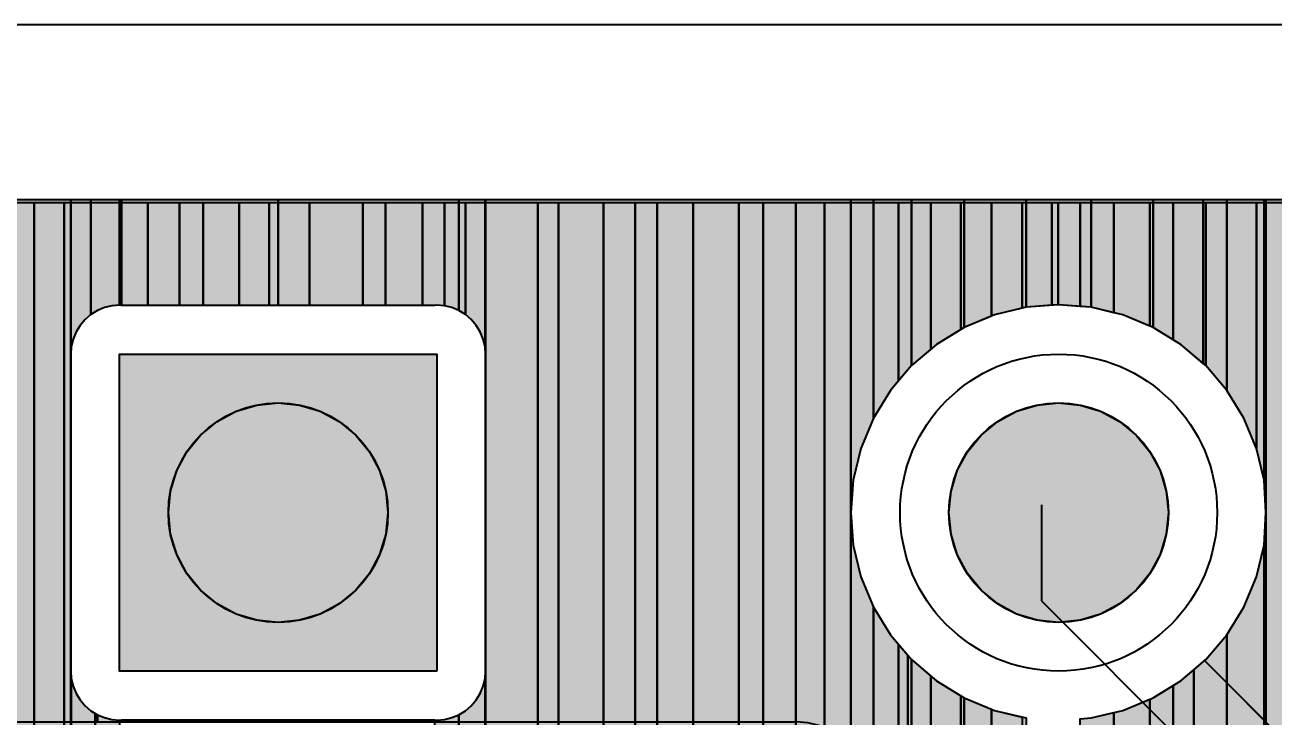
# Model space of a CAD drawing. Header units: millimetres. Extents: x 2 to 110, y 3 to 56.
# Drawn here: x 81.81 to 88.32, y 52.29 to 55.9 of the extents above; entities that cross this region are included whole.
import ezdxf

# ---------------------------------------------------------------- set-up
doc = ezdxf.new("R2010")
doc.units = ezdxf.units.MM
for name, color, linetype in [('bottom_copper', 7, 'Continuous'), ('bottom_silk', 7, 'Continuous'), ('drill_plated', 7, 'Continuous'), ('outline', 7, 'Continuous'), ('top_copper', 7, 'Continuous'), ('top_silk', 7, 'Continuous')]:
    doc.layers.add(name, color=color, linetype=linetype)

# ---------------------------------------------------------------- blocks, each defined once
blk = doc.blocks.new('Block16063')
at = {"layer": 'bottom_copper', "lineweight": 40}
for points in [[(0, 50.894), (-0.1127, 50.9028), (-0.1144, 50.9027), (-0.1144, 51.435), (0, 51.435), (0, 50.894)], [(0.1743, 50.8612), (0.0567, 50.8895), (0, 50.894), (0, 51.435), (0.1743, 51.435), (0.1743, 50.8612)], [(0.3618, 50.7919), (0.2219, 50.8498), (0.1743, 50.8612), (0.1743, 51.435), (0.3618, 51.435), (0.3618, 50.7919)], [(0.4834, 50.7208), (0.3789, 50.7848), (0.3618, 50.7919), (0.3618, 51.435), (0.4834, 51.435), (0.4834, 50.7208)], [(0.653, 50.5857), (0.5238, 50.696), (0.4834, 50.7208), (0.4834, 51.435), (0.653, 51.435), (0.653, 50.5857)], [(0.9171, 50.1546), (0.8521, 50.3116), (0.7633, 50.4565), (0.653, 50.5857), (0.653, 51.435), (0.9171, 51.435), (0.9171, 50.1546)], [(0.9668, 49.82), (0.9568, 49.9894), (0.9171, 50.1546), (0.9171, 51.435), (0.9668, 51.435), (0.9668, 49.82)], [(1.3445, 0), (0.9668, 0), (0.9668, 51.435), (1.3445, 51.435), (1.3445, 0)], [(0.9668, 1.56), (0.9568, 1.7294), (0.9568, 49.6506), (0.9668, 49.82), (0.9668, 1.56)], [(0.9568, 1.7294), (0.9171, 1.8946), (0.8521, 2.0516), (0.7633, 2.1965), (0.7633, 49.1835), (0.8521, 49.3284), (0.9171, 49.4854), (0.9568, 49.6506), (0.9568, 1.7294)], [(0.7633, 2.1965), (0.653, 2.3257), (0.5913, 2.3784), (0.5913, 49.0016), (0.653, 49.0543), (0.7633, 49.1835), (0.7633, 2.1965)], [(0.5913, 29.882), (0.5819, 30.0414), (0.5446, 30.1969), (0.4834, 30.3447), (0.4834, 48.9192), (0.5238, 48.944), (0.5913, 49.0016), (0.5913, 29.882)], [(0.4834, 30.3447), (0.3998, 30.481), (0.3618, 30.5255), (0.3618, 48.8481), (0.3789, 48.8552), (0.4834, 48.9192), (0.4834, 30.3447)], [(0.3618, 30.5255), (0.2959, 30.6026), (0.1743, 30.7065), (0.1743, 48.7788), (0.2219, 48.7902), (0.3618, 48.8481), (0.3618, 30.5255)], [(0.1743, 30.7065), (0.038, 30.7901), (0, 30.8058), (0, 48.746), (0.0567, 48.7505), (0.1743, 48.7788), (0.1743, 30.7065)]]:
    blk.add_hatch(color=7, dxfattribs=at).paths.add_polyline_path(points, flags=0)
at = {"layer": 'bottom_copper', "color": 7, "lineweight": 40}
for points in [[(0, 50.894), (-0.1127, 50.9028), (-0.1144, 50.9027), (-0.1144, 51.435), (0, 51.435), (0, 50.894)], [(0.1743, 50.8612), (0.0567, 50.8895), (0, 50.894), (0, 51.435), (0.1743, 51.435), (0.1743, 50.8612)], [(0.3618, 50.7919), (0.2219, 50.8498), (0.1743, 50.8612), (0.1743, 51.435), (0.3618, 51.435), (0.3618, 50.7919)], [(0.4834, 50.7208), (0.3789, 50.7848), (0.3618, 50.7919), (0.3618, 51.435), (0.4834, 51.435), (0.4834, 50.7208)], [(0.653, 50.5857), (0.5238, 50.696), (0.4834, 50.7208), (0.4834, 51.435), (0.653, 51.435), (0.653, 50.5857)], [(0.9171, 50.1546), (0.8521, 50.3116), (0.7633, 50.4565), (0.653, 50.5857), (0.653, 51.435), (0.9171, 51.435), (0.9171, 50.1546)], [(0.9668, 49.82), (0.9568, 49.9894), (0.9171, 50.1546), (0.9171, 51.435), (0.9668, 51.435), (0.9668, 49.82)], [(1.3445, 0), (0.9668, 0), (0.9668, 51.435), (1.3445, 51.435), (1.3445, 0)], [(0.9668, 1.56), (0.9568, 1.7294), (0.9568, 49.6506), (0.9668, 49.82), (0.9668, 1.56)], [(0.9568, 1.7294), (0.9171, 1.8946), (0.8521, 2.0516), (0.7633, 2.1965), (0.7633, 49.1835), (0.8521, 49.3284), (0.9171, 49.4854), (0.9568, 49.6506), (0.9568, 1.7294)], [(0.7633, 2.1965), (0.653, 2.3257), (0.5913, 2.3784), (0.5913, 49.0016), (0.653, 49.0543), (0.7633, 49.1835), (0.7633, 2.1965)], [(0.5913, 29.882), (0.5819, 30.0414), (0.5446, 30.1969), (0.4834, 30.3447), (0.4834, 48.9192), (0.5238, 48.944), (0.5913, 49.0016), (0.5913, 29.882)], [(0.4834, 30.3447), (0.3998, 30.481), (0.3618, 30.5255), (0.3618, 48.8481), (0.3789, 48.8552), (0.4834, 48.9192), (0.4834, 30.3447)], [(0.3618, 30.5255), (0.2959, 30.6026), (0.1743, 30.7065), (0.1743, 48.7788), (0.2219, 48.7902), (0.3618, 48.8481), (0.3618, 30.5255)], [(0.1743, 30.7065), (0.038, 30.7901), (0, 30.8058), (0, 48.746), (0.0567, 48.7505), (0.1743, 48.7788), (0.1743, 30.7065)]]:
    blk.add_lwpolyline(points, close=True, dxfattribs=at)
blk = doc.blocks.new('Block17499')
at = {"layer": 'bottom_copper', "lineweight": 40}
for points in [[(0, 45.664), (-0.1865, 45.664), (-0.1865, 51.435), (0, 51.435), (0, 45.664)], [(0.2384, 45.664), (0, 45.664), (0, 51.435), (0.2384, 51.435), (0.2384, 45.664)], [(0.3641, 45.637), (0.3272, 45.6523), (0.2883, 45.6616), (0.2484, 45.6648), (0.2385, 45.664), (0.2384, 51.435), (0.3641, 51.435), (0.3641, 45.637)], [(0.5344, 45.4833), (0.4351, 45.5826), (0.4286, 45.5902), (0.3982, 45.6161), (0.3641, 45.637), (0.3641, 51.435), (0.5344, 51.435), (0.5344, 45.4833)], [(0.6834, 45.3343), (0.5344, 45.4833), (0.5344, 51.435), (0.6834, 51.435), (0.6834, 45.3343)], [(0.8207, 45.197), (0.6834, 45.3343), (0.6834, 51.435), (0.8207, 51.435), (0.8207, 45.197)], [(0.9387, 50.3116), (0.8737, 50.1546), (0.834, 49.9894), (0.8207, 49.82), (0.8207, 51.435), (0.9387, 51.435), (0.9387, 50.3116)], [(1.0696, 50.5058), (1.0275, 50.4565), (0.9387, 50.3116), (0.9387, 51.435), (1.0696, 51.435), (1.0696, 50.5058)], [(1.2386, 50.6718), (1.1378, 50.5857), (1.0696, 50.5058), (1.0696, 51.435), (1.2386, 51.435), (1.2386, 50.6718)], [(1.3941, 50.7739), (1.267, 50.696), (1.2386, 50.6718), (1.2386, 51.435), (1.3941, 51.435), (1.3941, 50.7739)], [(1.5535, 50.8434), (1.4119, 50.7848), (1.3941, 50.7739), (1.3941, 51.435), (1.5535, 51.435), (1.5535, 50.8434)], [(1.7129, 50.8844), (1.5689, 50.8498), (1.5535, 50.8434), (1.5535, 51.435), (1.7129, 51.435), (1.7129, 50.8844)], [(1.8684, 50.9001), (1.7341, 50.8895), (1.7129, 50.8844), (1.7129, 51.435), (1.8684, 51.435), (1.8684, 50.9001)], [(1.9018, 50.9027), (1.8684, 50.9001), (1.8684, 51.435), (1.9018, 51.435), (1.9018, 50.9027)], [(0.9387, 45.079), (0.8207, 45.197), (0.8207, 49.82), (0.834, 49.6506), (0.8737, 49.4854), (0.9387, 49.3284), (0.9387, 45.079)], [(1.0696, 44.9447), (1.0437, 44.9751), (1.0361, 44.9816), (0.9387, 45.079), (0.9387, 49.3284), (1.0275, 49.1835), (1.0696, 49.1342), (1.0696, 44.9447)], [(1.1183, 44.7949), (1.1152, 44.8347), (1.1058, 44.8737), (1.0905, 44.9106), (1.0696, 44.9447), (1.0696, 49.1342), (1.1183, 49.0771), (1.1183, 44.7949)], [(1.2386, 30.8356), (1.1288, 30.7901), (1.1183, 30.7837), (1.1183, 49.0771), (1.1378, 49.0543), (1.2386, 48.9682), (1.2386, 30.8356)], [(1.3941, 30.8795), (1.2766, 30.8513), (1.2386, 30.8356), (1.2386, 48.9682), (1.267, 48.944), (1.3941, 48.8661), (1.3941, 30.8795)], [(1.5535, 30.8981), (1.4321, 30.8886), (1.3941, 30.8795), (1.3941, 48.8661), (1.4119, 48.8552), (1.5535, 48.7966), (1.5535, 30.8981)], [(1.7129, 30.8916), (1.5915, 30.9011), (1.5535, 30.8981), (1.5535, 48.7966), (1.5689, 48.7902), (1.7129, 48.7556), (1.7129, 30.8916)]]:
    blk.add_hatch(color=7, dxfattribs=at).paths.add_polyline_path(points, flags=0)
at = {"layer": 'bottom_copper', "color": 7, "lineweight": 40}
for points in [[(0, 45.664), (-0.1865, 45.664), (-0.1865, 51.435), (0, 51.435), (0, 45.664)], [(0.2384, 45.664), (0, 45.664), (0, 51.435), (0.2384, 51.435), (0.2384, 45.664)], [(0.3641, 45.637), (0.3272, 45.6523), (0.2883, 45.6616), (0.2484, 45.6648), (0.2385, 45.664), (0.2384, 51.435), (0.3641, 51.435), (0.3641, 45.637)], [(0.5344, 45.4833), (0.4351, 45.5826), (0.4286, 45.5902), (0.3982, 45.6161), (0.3641, 45.637), (0.3641, 51.435), (0.5344, 51.435), (0.5344, 45.4833)], [(0.6834, 45.3343), (0.5344, 45.4833), (0.5344, 51.435), (0.6834, 51.435), (0.6834, 45.3343)], [(0.8207, 45.197), (0.6834, 45.3343), (0.6834, 51.435), (0.8207, 51.435), (0.8207, 45.197)], [(0.9387, 50.3116), (0.8737, 50.1546), (0.834, 49.9894), (0.8207, 49.82), (0.8207, 51.435), (0.9387, 51.435), (0.9387, 50.3116)], [(1.0696, 50.5058), (1.0275, 50.4565), (0.9387, 50.3116), (0.9387, 51.435), (1.0696, 51.435), (1.0696, 50.5058)], [(1.2386, 50.6718), (1.1378, 50.5857), (1.0696, 50.5058), (1.0696, 51.435), (1.2386, 51.435), (1.2386, 50.6718)], [(1.3941, 50.7739), (1.267, 50.696), (1.2386, 50.6718), (1.2386, 51.435), (1.3941, 51.435), (1.3941, 50.7739)], [(1.5535, 50.8434), (1.4119, 50.7848), (1.3941, 50.7739), (1.3941, 51.435), (1.5535, 51.435), (1.5535, 50.8434)], [(1.7129, 50.8844), (1.5689, 50.8498), (1.5535, 50.8434), (1.5535, 51.435), (1.7129, 51.435), (1.7129, 50.8844)], [(1.8684, 50.9001), (1.7341, 50.8895), (1.7129, 50.8844), (1.7129, 51.435), (1.8684, 51.435), (1.8684, 50.9001)], [(1.9018, 50.9027), (1.8684, 50.9001), (1.8684, 51.435), (1.9018, 51.435), (1.9018, 50.9027)], [(0.9387, 45.079), (0.8207, 45.197), (0.8207, 49.82), (0.834, 49.6506), (0.8737, 49.4854), (0.9387, 49.3284), (0.9387, 45.079)], [(1.0696, 44.9447), (1.0437, 44.9751), (1.0361, 44.9816), (0.9387, 45.079), (0.9387, 49.3284), (1.0275, 49.1835), (1.0696, 49.1342), (1.0696, 44.9447)], [(1.1183, 44.7949), (1.1152, 44.8347), (1.1058, 44.8737), (1.0905, 44.9106), (1.0696, 44.9447), (1.0696, 49.1342), (1.1183, 49.0771), (1.1183, 44.7949)], [(1.2386, 30.8356), (1.1288, 30.7901), (1.1183, 30.7837), (1.1183, 49.0771), (1.1378, 49.0543), (1.2386, 48.9682), (1.2386, 30.8356)], [(1.3941, 30.8795), (1.2766, 30.8513), (1.2386, 30.8356), (1.2386, 48.9682), (1.267, 48.944), (1.3941, 48.8661), (1.3941, 30.8795)], [(1.5535, 30.8981), (1.4321, 30.8886), (1.3941, 30.8795), (1.3941, 48.8661), (1.4119, 48.8552), (1.5535, 48.7966), (1.5535, 30.8981)], [(1.7129, 30.8916), (1.5915, 30.9011), (1.5535, 30.8981), (1.5535, 48.7966), (1.5689, 48.7902), (1.7129, 48.7556), (1.7129, 30.8916)]]:
    blk.add_lwpolyline(points, close=True, dxfattribs=at)
blk = doc.blocks.new('Block18443')
at = {"layer": 'bottom_copper', "lineweight": 40}
for points in [[(0.1001, 50.8995), (-0.0635, 50.8995), (-0.0635, 51.435), (0.1001, 51.435), (0.1001, 50.8995)], [(0.3777, 50.8995), (0.1001, 50.8995), (0.1001, 51.435), (0.3777, 51.435), (0.3777, 50.8995)], [(0.4957, 50.8995), (0.3777, 50.8995), (0.3777, 51.435), (0.4957, 51.435), (0.4957, 50.8995)], [(0.6879, 50.8995), (0.4957, 50.8995), (0.4957, 51.435), (0.6879, 51.435), (0.6879, 50.8995)], [(0.8018, 50.8971), (0.762, 50.9003), (0.752, 50.8995), (0.6879, 50.8995), (0.6879, 51.435), (0.8018, 51.435), (0.8018, 50.8971)], [(0.9118, 50.8516), (0.8777, 50.8725), (0.8407, 50.8878), (0.8019, 50.8971), (0.8018, 51.435), (0.9118, 51.435), (0.9118, 50.8516)], [(1.0136, 50.6854), (1.0043, 50.7242), (0.989, 50.7612), (0.9681, 50.7953), (0.9422, 50.8257), (0.9118, 50.8516), (0.9118, 51.435), (1.0136, 51.435), (1.0136, 50.6854)], [(1.0168, 50.6455), (1.0136, 50.6853), (1.0136, 51.435), (1.0168, 51.435), (1.0168, 50.6455)], [(1.2889, 45.5826), (1.0168, 45.3105), (1.0168, 51.435), (1.2889, 51.435), (1.2889, 45.5826)], [(1.3968, 45.6523), (1.3599, 45.637), (1.3258, 45.6161), (1.2954, 45.5902), (1.2889, 45.5826), (1.2889, 51.435), (1.3968, 51.435), (1.3968, 45.6523)], [(1.6299, 45.664), (1.4856, 45.664), (1.4756, 45.6648), (1.4358, 45.6617), (1.3968, 45.6523), (1.3968, 51.435), (1.6299, 51.435), (1.6299, 45.664)], [(1.7951, 45.664), (1.6299, 45.664), (1.6299, 51.435), (1.7951, 51.435), (1.7951, 45.664)], [(1.9105, 45.664), (1.7951, 45.664), (1.7951, 51.435), (1.9105, 51.435), (1.9105, 45.664)], [(1.0168, 48.9945), (1.016, 49.0045), (1.016, 50.6355), (1.0168, 50.6455), (1.0168, 48.9945)], [(1.0136, 45.3073), (0.8777, 45.1714), (0.8777, 48.7675), (0.9118, 48.7884), (0.9422, 48.8143), (0.9681, 48.8447), (0.989, 48.8788), (1.0043, 48.9158), (1.0136, 48.9546), (1.0136, 45.3073)], [(1.0168, 45.3105), (1.0136, 45.3073), (1.0136, 48.9546), (1.0168, 48.9945), (1.0168, 45.3105)], [(0.8777, 45.1714), (0.752, 45.0457), (0.752, 48.7405), (0.762, 48.7397), (0.8018, 48.7429), (0.8407, 48.7522), (0.8777, 48.7675), (0.8777, 45.1714)]]:
    blk.add_hatch(color=7, dxfattribs=at).paths.add_polyline_path(points, flags=0)
at = {"layer": 'bottom_copper', "color": 7, "lineweight": 40}
for points in [[(0.1001, 50.8995), (-0.0635, 50.8995), (-0.0635, 51.435), (0.1001, 51.435), (0.1001, 50.8995)], [(0.3777, 50.8995), (0.1001, 50.8995), (0.1001, 51.435), (0.3777, 51.435), (0.3777, 50.8995)], [(0.4957, 50.8995), (0.3777, 50.8995), (0.3777, 51.435), (0.4957, 51.435), (0.4957, 50.8995)], [(0.6879, 50.8995), (0.4957, 50.8995), (0.4957, 51.435), (0.6879, 51.435), (0.6879, 50.8995)], [(0.8018, 50.8971), (0.762, 50.9003), (0.752, 50.8995), (0.6879, 50.8995), (0.6879, 51.435), (0.8018, 51.435), (0.8018, 50.8971)], [(0.9118, 50.8516), (0.8777, 50.8725), (0.8407, 50.8878), (0.8019, 50.8971), (0.8018, 51.435), (0.9118, 51.435), (0.9118, 50.8516)], [(1.0136, 50.6854), (1.0043, 50.7242), (0.989, 50.7612), (0.9681, 50.7953), (0.9422, 50.8257), (0.9118, 50.8516), (0.9118, 51.435), (1.0136, 51.435), (1.0136, 50.6854)], [(1.0168, 50.6455), (1.0136, 50.6853), (1.0136, 51.435), (1.0168, 51.435), (1.0168, 50.6455)], [(1.2889, 45.5826), (1.0168, 45.3105), (1.0168, 51.435), (1.2889, 51.435), (1.2889, 45.5826)], [(1.3968, 45.6523), (1.3599, 45.637), (1.3258, 45.6161), (1.2954, 45.5902), (1.2889, 45.5826), (1.2889, 51.435), (1.3968, 51.435), (1.3968, 45.6523)], [(1.6299, 45.664), (1.4856, 45.664), (1.4756, 45.6648), (1.4358, 45.6617), (1.3968, 45.6523), (1.3968, 51.435), (1.6299, 51.435), (1.6299, 45.664)], [(1.7951, 45.664), (1.6299, 45.664), (1.6299, 51.435), (1.7951, 51.435), (1.7951, 45.664)], [(1.9105, 45.664), (1.7951, 45.664), (1.7951, 51.435), (1.9105, 51.435), (1.9105, 45.664)], [(1.0168, 48.9945), (1.016, 49.0045), (1.016, 50.6355), (1.0168, 50.6455), (1.0168, 48.9945)], [(1.0136, 45.3073), (0.8777, 45.1714), (0.8777, 48.7675), (0.9118, 48.7884), (0.9422, 48.8143), (0.9681, 48.8447), (0.989, 48.8788), (1.0043, 48.9158), (1.0136, 48.9546), (1.0136, 45.3073)], [(1.0168, 45.3105), (1.0136, 45.3073), (1.0136, 48.9546), (1.0168, 48.9945), (1.0168, 45.3105)], [(0.8777, 45.1714), (0.752, 45.0457), (0.752, 48.7405), (0.762, 48.7397), (0.8018, 48.7429), (0.8407, 48.7522), (0.8777, 48.7675), (0.8777, 45.1714)]]:
    blk.add_lwpolyline(points, close=True, dxfattribs=at)
blk = doc.blocks.new('Block19078')
at = {"layer": 'bottom_copper', "lineweight": 40}
for points in [[(-0.0746, 17.1537), (-0.1063, 17.1562), (-0.1079, 17.1561), (-0.1079, 44.6241), (-0.0746, 44.6241), (-0.0746, 17.1537)], [(0.0304, 44.0407), (0, 44.0148), (-0.0259, 43.9844), (-0.0468, 43.9503), (-0.0621, 43.9133), (-0.0714, 43.8745), (-0.0746, 43.8346), (-0.0746, 44.6241), (0.0304, 44.6241), (0.0304, 44.0407)], [(0.1802, 44.0894), (0.1404, 44.0863), (0.1015, 44.0769), (0.0645, 44.0616), (0.0304, 44.0407), (0.0304, 44.6241), (0.1802, 44.6241), (0.1802, 44.0894)], [(0.3271, 44.0886), (0.1902, 44.0886), (0.1802, 44.0894), (0.1802, 44.6241), (0.3271, 44.6241), (0.3271, 44.0886)], [(0.4927, 44.0886), (0.3271, 44.0886), (0.3271, 44.6241), (0.4927, 44.6241), (0.4927, 44.0886)], [(0.6143, 44.0886), (0.4927, 44.0886), (0.4927, 44.6241), (0.6143, 44.6241), (0.6143, 44.0886)], [(0.8018, 44.0886), (0.6143, 44.0886), (0.6143, 44.6241), (0.8018, 44.6241), (0.8018, 44.0886)], [(0.9584, 44.0886), (0.8018, 44.0886), (0.8018, 44.6241), (0.9584, 44.6241), (0.9584, 44.0886)], [(1.0057, 44.0886), (0.9584, 44.0886), (0.9584, 44.6241), (1.0057, 44.6241), (1.0057, 44.0886)], [(-0.0738, 42.1936), (-0.0746, 42.1836), (-0.0746, 43.8346), (-0.0738, 43.8246), (-0.0738, 42.1936)], [(-0.0714, 17.1535), (-0.0746, 17.1537), (-0.0746, 42.1836), (-0.0714, 42.1438), (-0.0714, 17.1535)], [(0.0531, 17.1437), (-0.0714, 17.1535), (-0.0714, 42.1437), (-0.0621, 42.1049), (-0.0468, 42.0679), (-0.0259, 42.0338), (0, 42.0034), (0.0304, 41.9775), (0.0531, 41.9636), (0.0531, 17.1437)], [(0.1802, 17.1132), (0.0531, 17.1437), (0.0531, 41.9636), (0.0645, 41.9566), (0.1015, 41.9413), (0.1403, 41.932), (0.1802, 41.9288), (0.1802, 17.1132)]]:
    blk.add_hatch(color=7, dxfattribs=at).paths.add_polyline_path(points, flags=0)
at = {"layer": 'bottom_copper', "color": 7, "lineweight": 40}
for points in [[(-0.0746, 17.1537), (-0.1063, 17.1562), (-0.1079, 17.1561), (-0.1079, 44.6241), (-0.0746, 44.6241), (-0.0746, 17.1537)], [(0.0304, 44.0407), (0, 44.0148), (-0.0259, 43.9844), (-0.0468, 43.9503), (-0.0621, 43.9133), (-0.0714, 43.8745), (-0.0746, 43.8346), (-0.0746, 44.6241), (0.0304, 44.6241), (0.0304, 44.0407)], [(0.1802, 44.0894), (0.1404, 44.0863), (0.1015, 44.0769), (0.0645, 44.0616), (0.0304, 44.0407), (0.0304, 44.6241), (0.1802, 44.6241), (0.1802, 44.0894)], [(0.3271, 44.0886), (0.1902, 44.0886), (0.1802, 44.0894), (0.1802, 44.6241), (0.3271, 44.6241), (0.3271, 44.0886)], [(0.4927, 44.0886), (0.3271, 44.0886), (0.3271, 44.6241), (0.4927, 44.6241), (0.4927, 44.0886)], [(0.6143, 44.0886), (0.4927, 44.0886), (0.4927, 44.6241), (0.6143, 44.6241), (0.6143, 44.0886)], [(0.8018, 44.0886), (0.6143, 44.0886), (0.6143, 44.6241), (0.8018, 44.6241), (0.8018, 44.0886)], [(0.9584, 44.0886), (0.8018, 44.0886), (0.8018, 44.6241), (0.9584, 44.6241), (0.9584, 44.0886)], [(1.0057, 44.0886), (0.9584, 44.0886), (0.9584, 44.6241), (1.0057, 44.6241), (1.0057, 44.0886)], [(-0.0738, 42.1936), (-0.0746, 42.1836), (-0.0746, 43.8346), (-0.0738, 43.8246), (-0.0738, 42.1936)], [(-0.0714, 17.1535), (-0.0746, 17.1537), (-0.0746, 42.1836), (-0.0714, 42.1438), (-0.0714, 17.1535)], [(0.0531, 17.1437), (-0.0714, 17.1535), (-0.0714, 42.1437), (-0.0621, 42.1049), (-0.0468, 42.0679), (-0.0259, 42.0338), (0, 42.0034), (0.0304, 41.9775), (0.0531, 41.9636), (0.0531, 17.1437)], [(0.1802, 17.1132), (0.0531, 17.1437), (0.0531, 41.9636), (0.0645, 41.9566), (0.1015, 41.9413), (0.1403, 41.932), (0.1802, 41.9288), (0.1802, 17.1132)]]:
    blk.add_lwpolyline(points, close=True, dxfattribs=at)
blk = doc.blocks.new('Block21495')
at = {"layer": 'bottom_copper', "lineweight": 40}
for points in [[(2.1152, 23.9546), (1.9597, 23.9173), (1.9261, 23.9034), (1.9261, 51.435), (2.1152, 51.435), (2.1152, 23.9546)], [(2.273, 23.967), (2.1152, 23.9546), (2.1152, 51.435), (2.273, 51.435), (2.273, 23.967)]]:
    blk.add_hatch(color=7, dxfattribs=at).paths.add_polyline_path(points, flags=0)
at = {"layer": 'bottom_copper', "color": 7, "lineweight": 40}
for points in [[(2.1152, 23.9546), (1.9597, 23.9173), (1.9261, 23.9034), (1.9261, 51.435), (2.1152, 51.435), (2.1152, 23.9546)], [(2.273, 23.967), (2.1152, 23.9546), (2.1152, 51.435), (2.273, 51.435), (2.273, 23.967)]]:
    blk.add_lwpolyline(points, close=True, dxfattribs=at)
blk = doc.blocks.new('Block85530')
at = {"layer": 'top_copper', "lineweight": 40}
for points in [[(0, 2.1435), (-0.037, 2.1588), (-0.0758, 2.1681), (-0.1157, 2.1713), (-0.1257, 2.1705), (-0.9412, 2.1705), (-0.9412, 2.722), (0, 2.722), (0, 2.1435)], [(0.1359, 1.9564), (0.1266, 1.9952), (0.1113, 2.0322), (0.0904, 2.0663), (0.0645, 2.0967), (0.0341, 2.1226), (0, 2.1435), (0, 2.722), (0.1359, 2.722), (0.1359, 1.9564)], [(0.1391, 1.9165), (0.1359, 1.9563), (0.1359, 2.722), (0.1391, 2.722), (0.1391, 1.9165)], [(2.04, -0.1254), (2.0368, -0.1222), (2.027, -0.1108), (1.9814, -0.0718), (1.9303, -0.0405), (1.8749, -0.0175), (1.8166, -0.0035), (1.7568, 0.0012), (1.7419, 0), (0.1391, 0), (0.1391, 2.722), (2.04, 2.722), (2.04, -0.1254)], [(2.158, 1.5826), (2.093, 1.4256), (2.0533, 1.2604), (2.04, 1.091), (2.04, 2.722), (2.158, 2.722), (2.158, 1.5826)], [(2.3571, 1.8567), (2.2468, 1.7275), (2.158, 1.5826), (2.158, 2.722), (2.3571, 2.722), (2.3571, 1.8567)], [(2.6312, 2.0558), (2.4863, 1.967), (2.3571, 1.8567), (2.3571, 2.722), (2.6312, 2.722), (2.6312, 2.0558)], [(2.9534, 2.1605), (2.7882, 2.1208), (2.6312, 2.0558), (2.6312, 2.722), (2.9534, 2.722), (2.9534, 2.1605)], [(3.2922, 2.1605), (3.1228, 2.1738), (2.9534, 2.1605), (2.9534, 2.722), (3.2922, 2.722), (3.2922, 2.1605)], [(3.6144, 2.0558), (3.4574, 2.1208), (3.2922, 2.1605), (3.2922, 2.722), (3.6144, 2.722), (3.6144, 2.0558)], [(3.8753, 1.868), (3.7593, 1.967), (3.6144, 2.0558), (3.6144, 2.722), (3.8753, 2.722), (3.8753, 1.868)], [(3.9988, 1.7275), (3.8885, 1.8567), (3.8753, 1.868), (3.8753, 2.722), (3.9988, 2.722), (3.9988, 1.7275)], [(4.1923, 1.2604), (4.1526, 1.4256), (4.0876, 1.5826), (3.9988, 1.7275), (3.9988, 2.722), (4.1923, 2.722), (4.1923, 1.2604)], [(4.2023, 1.091), (4.1923, 1.2604), (4.1923, 2.722), (4.2023, 2.722), (4.2023, 1.091)], [(4.3593, -0.1567), (4.2023, 0.0003), (4.2023, 2.722), (4.3593, 2.722), (4.3593, -0.1567)], [(0.1391, 0.2655), (0.1383, 0.2755), (0.1383, 1.9065), (0.1391, 1.9165), (0.1391, 0.2655)], [(2.158, -0.2434), (2.04, -0.1254), (2.04, 1.091), (2.0533, 0.9216), (2.093, 0.7564), (2.158, 0.5994), (2.158, -0.2434)], [(4.2023, 0.0003), (4.1923, 0.0103), (4.1923, 0.9216), (4.2023, 1.091), (4.2023, 0.0003)], [(4.1923, 0.0103), (3.9988, 0.2038), (3.9988, 0.4545), (4.0876, 0.5994), (4.1526, 0.7564), (4.1923, 0.9216), (4.1923, 0.0103)], [(2.3571, -0.4425), (2.158, -0.2434), (2.158, 0.5994), (2.2468, 0.4545), (2.3571, 0.3253), (2.3571, -0.4425)], [(3.9988, 0.2038), (3.8824, 0.3202), (3.8885, 0.3253), (3.9988, 0.4545), (3.9988, 0.2038)], [(0.1391, 0), (0.1359, 0), (0.1359, 0.2256), (0.1391, 0.2655), (0.1391, 0)], [(2.6312, -0.7166), (2.3571, -0.4425), (2.3571, 0.3253), (2.4863, 0.215), (2.6312, 0.1262), (2.6312, -0.7166)], [(0.1359, 0), (0, 0), (0, 0.0385), (0.0341, 0.0594), (0.0645, 0.0853), (0.0904, 0.1157), (0.1113, 0.1498), (0.1266, 0.1868), (0.1359, 0.2256), (0.1359, 0)], [(2.9534, -1.0388), (2.6312, -0.7166), (2.6312, 0.1262), (2.7882, 0.0612), (2.9534, 0.0215), (2.9534, -1.0388)], [(0, 0), (-0.9412, 0), (-0.9412, 0.0115), (-0.1257, 0.0115), (-0.1157, 0.0107), (-0.0759, 0.0139), (-0.037, 0.0232), (0, 0.0385), (0, 0)]]:
    blk.add_hatch(color=7, dxfattribs=at).paths.add_polyline_path(points, flags=0)
at = {"layer": 'top_copper', "color": 7, "lineweight": 40}
for points in [[(0, 2.1435), (-0.037, 2.1588), (-0.0758, 2.1681), (-0.1157, 2.1713), (-0.1257, 2.1705), (-0.9412, 2.1705), (-0.9412, 2.722), (0, 2.722), (0, 2.1435)], [(0.1359, 1.9564), (0.1266, 1.9952), (0.1113, 2.0322), (0.0904, 2.0663), (0.0645, 2.0967), (0.0341, 2.1226), (0, 2.1435), (0, 2.722), (0.1359, 2.722), (0.1359, 1.9564)], [(0.1391, 1.9165), (0.1359, 1.9563), (0.1359, 2.722), (0.1391, 2.722), (0.1391, 1.9165)], [(2.04, -0.1254), (2.0368, -0.1222), (2.027, -0.1108), (1.9814, -0.0718), (1.9303, -0.0405), (1.8749, -0.0175), (1.8166, -0.0035), (1.7568, 0.0012), (1.7419, 0), (0.1391, 0), (0.1391, 2.722), (2.04, 2.722), (2.04, -0.1254)], [(2.158, 1.5826), (2.093, 1.4256), (2.0533, 1.2604), (2.04, 1.091), (2.04, 2.722), (2.158, 2.722), (2.158, 1.5826)], [(2.3571, 1.8567), (2.2468, 1.7275), (2.158, 1.5826), (2.158, 2.722), (2.3571, 2.722), (2.3571, 1.8567)], [(2.6312, 2.0558), (2.4863, 1.967), (2.3571, 1.8567), (2.3571, 2.722), (2.6312, 2.722), (2.6312, 2.0558)], [(2.9534, 2.1605), (2.7882, 2.1208), (2.6312, 2.0558), (2.6312, 2.722), (2.9534, 2.722), (2.9534, 2.1605)], [(3.2922, 2.1605), (3.1228, 2.1738), (2.9534, 2.1605), (2.9534, 2.722), (3.2922, 2.722), (3.2922, 2.1605)], [(3.6144, 2.0558), (3.4574, 2.1208), (3.2922, 2.1605), (3.2922, 2.722), (3.6144, 2.722), (3.6144, 2.0558)], [(3.8753, 1.868), (3.7593, 1.967), (3.6144, 2.0558), (3.6144, 2.722), (3.8753, 2.722), (3.8753, 1.868)], [(3.9988, 1.7275), (3.8885, 1.8567), (3.8753, 1.868), (3.8753, 2.722), (3.9988, 2.722), (3.9988, 1.7275)], [(4.1923, 1.2604), (4.1526, 1.4256), (4.0876, 1.5826), (3.9988, 1.7275), (3.9988, 2.722), (4.1923, 2.722), (4.1923, 1.2604)], [(4.2023, 1.091), (4.1923, 1.2604), (4.1923, 2.722), (4.2023, 2.722), (4.2023, 1.091)], [(4.3593, -0.1567), (4.2023, 0.0003), (4.2023, 2.722), (4.3593, 2.722), (4.3593, -0.1567)], [(0.1391, 0.2655), (0.1383, 0.2755), (0.1383, 1.9065), (0.1391, 1.9165), (0.1391, 0.2655)], [(2.158, -0.2434), (2.04, -0.1254), (2.04, 1.091), (2.0533, 0.9216), (2.093, 0.7564), (2.158, 0.5994), (2.158, -0.2434)], [(4.2023, 0.0003), (4.1923, 0.0103), (4.1923, 0.9216), (4.2023, 1.091), (4.2023, 0.0003)], [(4.1923, 0.0103), (3.9988, 0.2038), (3.9988, 0.4545), (4.0876, 0.5994), (4.1526, 0.7564), (4.1923, 0.9216), (4.1923, 0.0103)], [(2.3571, -0.4425), (2.158, -0.2434), (2.158, 0.5994), (2.2468, 0.4545), (2.3571, 0.3253), (2.3571, -0.4425)], [(3.9988, 0.2038), (3.8824, 0.3202), (3.8885, 0.3253), (3.9988, 0.4545), (3.9988, 0.2038)], [(0.1391, 0), (0.1359, 0), (0.1359, 0.2256), (0.1391, 0.2655), (0.1391, 0)], [(2.6312, -0.7166), (2.3571, -0.4425), (2.3571, 0.3253), (2.4863, 0.215), (2.6312, 0.1262), (2.6312, -0.7166)], [(0.1359, 0), (0, 0), (0, 0.0385), (0.0341, 0.0594), (0.0645, 0.0853), (0.0904, 0.1157), (0.1113, 0.1498), (0.1266, 0.1868), (0.1359, 0.2256), (0.1359, 0)], [(2.9534, -1.0388), (2.6312, -0.7166), (2.6312, 0.1262), (2.7882, 0.0612), (2.9534, 0.0215), (2.9534, -1.0388)], [(0, 0), (-0.9412, 0), (-0.9412, 0.0115), (-0.1257, 0.0115), (-0.1157, 0.0107), (-0.0759, 0.0139), (-0.037, 0.0232), (0, 0.0385), (0, 0)]]:
    blk.add_lwpolyline(points, close=True, dxfattribs=at)
blk = doc.blocks.new('Block85861')
at = {"layer": 'top_copper', "lineweight": 40}
for points in [[(0, 2.1605), (-0.1694, 2.1738), (-0.1711, 2.1737), (-0.1711, 2.722), (0, 2.722), (0, 2.1605)], [(0.3222, 2.0558), (0.1652, 2.1208), (0, 2.1605), (0, 2.722), (0.3222, 2.722), (0.3222, 2.0558)], [(0.5963, 1.8567), (0.4671, 1.967), (0.3222, 2.0558), (0.3222, 2.722), (0.5963, 2.722), (0.5963, 1.8567)], [(0.8604, 1.4256), (0.7954, 1.5826), (0.7066, 1.7275), (0.5963, 1.8567), (0.5963, 2.722), (0.8604, 2.722), (0.8604, 1.4256)], [(0.9101, 1.091), (0.9001, 1.2604), (0.8604, 1.4256), (0.8604, 2.722), (0.9101, 2.722), (0.9101, 1.091)], [(1.2903, 0), (0.9101, 0), (0.9101, 2.722), (1.2903, 2.722), (1.2903, 0)], [(1.3953, 2.1226), (1.3649, 2.0967), (1.339, 2.0663), (1.3181, 2.0322), (1.3028, 1.9952), (1.2935, 1.9564), (1.2903, 1.9165), (1.2903, 2.722), (1.3953, 2.722), (1.3953, 2.1226)], [(1.5451, 2.1713), (1.5053, 2.1682), (1.4664, 2.1588), (1.4294, 2.1435), (1.3953, 2.1226), (1.3953, 2.722), (1.5451, 2.722), (1.5451, 2.1713)], [(1.5551, 2.1705), (1.5451, 2.1713), (1.5451, 2.722), (1.5551, 2.722), (1.5551, 2.1705)], [(2.3706, 2.1705), (1.5551, 2.1705), (1.5551, 2.722), (2.3706, 2.722), (2.3706, 2.1705)], [(1.2911, 0.2755), (1.2903, 0.2655), (1.2903, 1.9165), (1.2911, 1.9065), (1.2911, 0.2755)], [(0.9101, 0), (0.8604, 0), (0.8604, 0.7564), (0.9001, 0.9216), (0.9101, 1.091), (0.9101, 0)], [(0.8604, 0), (0.5963, 0), (0.5963, 0.3253), (0.7066, 0.4545), (0.7954, 0.5994), (0.8604, 0.7564), (0.8604, 0)], [(0.5963, 0), (0.3222, 0), (0.3222, 0.1262), (0.4671, 0.215), (0.5963, 0.3253), (0.5963, 0)], [(1.2935, 0), (1.2903, 0), (1.2903, 0.2655), (1.2935, 0.2257), (1.2935, 0)], [(1.4294, 0), (1.2935, 0), (1.2935, 0.2256), (1.3028, 0.1868), (1.3181, 0.1498), (1.339, 0.1157), (1.3649, 0.0853), (1.3953, 0.0594), (1.4294, 0.0385), (1.4294, 0)], [(0.3222, 0), (0, 0), (0, 0.0215), (0.1652, 0.0612), (0.3222, 0.1262), (0.3222, 0)], [(0, 0), (-0.1711, 0), (-0.1711, 0.0083), (-0.1694, 0.0082), (0, 0.0215), (0, 0)], [(2.3706, 0), (1.4294, 0), (1.4294, 0.0385), (1.4664, 0.0232), (1.5052, 0.0139), (1.5451, 0.0107), (1.5551, 0.0115), (2.3706, 0.0115), (2.3706, 0)]]:
    blk.add_hatch(color=7, dxfattribs=at).paths.add_polyline_path(points, flags=0)
at = {"layer": 'top_copper', "color": 7, "lineweight": 40}
for points in [[(0, 2.1605), (-0.1694, 2.1738), (-0.1711, 2.1737), (-0.1711, 2.722), (0, 2.722), (0, 2.1605)], [(0.3222, 2.0558), (0.1652, 2.1208), (0, 2.1605), (0, 2.722), (0.3222, 2.722), (0.3222, 2.0558)], [(0.5963, 1.8567), (0.4671, 1.967), (0.3222, 2.0558), (0.3222, 2.722), (0.5963, 2.722), (0.5963, 1.8567)], [(0.8604, 1.4256), (0.7954, 1.5826), (0.7066, 1.7275), (0.5963, 1.8567), (0.5963, 2.722), (0.8604, 2.722), (0.8604, 1.4256)], [(0.9101, 1.091), (0.9001, 1.2604), (0.8604, 1.4256), (0.8604, 2.722), (0.9101, 2.722), (0.9101, 1.091)], [(1.2903, 0), (0.9101, 0), (0.9101, 2.722), (1.2903, 2.722), (1.2903, 0)], [(1.3953, 2.1226), (1.3649, 2.0967), (1.339, 2.0663), (1.3181, 2.0322), (1.3028, 1.9952), (1.2935, 1.9564), (1.2903, 1.9165), (1.2903, 2.722), (1.3953, 2.722), (1.3953, 2.1226)], [(1.5451, 2.1713), (1.5053, 2.1682), (1.4664, 2.1588), (1.4294, 2.1435), (1.3953, 2.1226), (1.3953, 2.722), (1.5451, 2.722), (1.5451, 2.1713)], [(1.5551, 2.1705), (1.5451, 2.1713), (1.5451, 2.722), (1.5551, 2.722), (1.5551, 2.1705)], [(2.3706, 2.1705), (1.5551, 2.1705), (1.5551, 2.722), (2.3706, 2.722), (2.3706, 2.1705)], [(1.2911, 0.2755), (1.2903, 0.2655), (1.2903, 1.9165), (1.2911, 1.9065), (1.2911, 0.2755)], [(0.9101, 0), (0.8604, 0), (0.8604, 0.7564), (0.9001, 0.9216), (0.9101, 1.091), (0.9101, 0)], [(0.8604, 0), (0.5963, 0), (0.5963, 0.3253), (0.7066, 0.4545), (0.7954, 0.5994), (0.8604, 0.7564), (0.8604, 0)], [(0.5963, 0), (0.3222, 0), (0.3222, 0.1262), (0.4671, 0.215), (0.5963, 0.3253), (0.5963, 0)], [(1.2935, 0), (1.2903, 0), (1.2903, 0.2655), (1.2935, 0.2257), (1.2935, 0)], [(1.4294, 0), (1.2935, 0), (1.2935, 0.2256), (1.3028, 0.1868), (1.3181, 0.1498), (1.339, 0.1157), (1.3649, 0.0853), (1.3953, 0.0594), (1.4294, 0.0385), (1.4294, 0)], [(0.3222, 0), (0, 0), (0, 0.0215), (0.1652, 0.0612), (0.3222, 0.1262), (0.3222, 0)], [(0, 0), (-0.1711, 0), (-0.1711, 0.0083), (-0.1694, 0.0082), (0, 0.0215), (0, 0)], [(2.3706, 0), (1.4294, 0), (1.4294, 0.0385), (1.4664, 0.0232), (1.5052, 0.0139), (1.5451, 0.0107), (1.5551, 0.0115), (2.3706, 0.0115), (2.3706, 0)]]:
    blk.add_lwpolyline(points, close=True, dxfattribs=at)

msp = doc.modelspace()

# ---------------------------------------------------------------- hatches: boundary and pattern name
at = {"layer": 'bottom_copper', "lineweight": 40}
for points in [[(83.9555, 52.5325), (82.3045, 52.5325), (82.3045, 54.1835), (83.9555, 54.1835), (83.9555, 52.5325)], [(83.6905, 53.2465), (83.658, 53.1393), (83.6052, 53.0405), (83.5341, 52.9539), (83.4475, 52.8828), (83.3487, 52.83), (83.2415, 52.7975), (83.13, 52.7865), (83.0185, 52.7975), (82.9113, 52.83), (82.8125, 52.8828), (82.7259, 52.9539), (82.6548, 53.0405), (82.602, 53.1393), (82.5695, 53.2465), (82.5585, 53.358), (82.5695, 53.4695), (82.602, 53.5767), (82.6548, 53.6755), (82.7259, 53.7621), (82.8125, 53.8332), (82.9113, 53.886), (83.0185, 53.9185), (83.13, 53.9295), (83.2415, 53.9185), (83.3487, 53.886), (83.4475, 53.8332), (83.5341, 53.7621), (83.6052, 53.6755), (83.658, 53.5767), (83.6905, 53.4695), (83.7015, 53.358), (83.6905, 53.2465)], [(87.7545, 53.2465), (87.722, 53.1393), (87.6692, 53.0405), (87.5981, 52.9539), (87.5115, 52.8828), (87.4127, 52.83), (87.3055, 52.7975), (87.194, 52.7865), (87.0825, 52.7975), (86.9753, 52.83), (86.8765, 52.8828), (86.7899, 52.9539), (86.7188, 53.0405), (86.666, 53.1393), (86.6335, 53.2465), (86.6225, 53.358), (86.6335, 53.4695), (86.666, 53.5767), (86.7188, 53.6755), (86.7899, 53.7621), (86.8765, 53.8332), (86.9753, 53.886), (87.0825, 53.9185), (87.194, 53.9295), (87.3055, 53.9185), (87.4127, 53.886), (87.5115, 53.8332), (87.5981, 53.7621), (87.6692, 53.6755), (87.722, 53.5767), (87.7545, 53.4695), (87.7655, 53.358), (87.7545, 53.2465)]]:
    msp.add_hatch(color=7, dxfattribs=at).paths.add_polyline_path(points, flags=0)
at = {"layer": 'drill_plated', "lineweight": 40}
for points in [[(83.6905, 53.2465), (83.658, 53.1393), (83.6052, 53.0405), (83.5341, 52.9539), (83.4475, 52.8828), (83.3487, 52.83), (83.2415, 52.7975), (83.13, 52.7865), (83.0185, 52.7975), (82.9113, 52.83), (82.8125, 52.8828), (82.7259, 52.9539), (82.6548, 53.0405), (82.602, 53.1393), (82.5695, 53.2465), (82.5585, 53.358), (82.5695, 53.4695), (82.602, 53.5767), (82.6548, 53.6755), (82.7259, 53.7621), (82.8125, 53.8332), (82.9113, 53.886), (83.0185, 53.9185), (83.13, 53.9295), (83.2415, 53.9185), (83.3487, 53.886), (83.4475, 53.8332), (83.5341, 53.7621), (83.6052, 53.6755), (83.658, 53.5767), (83.6905, 53.4695), (83.7015, 53.358), (83.6905, 53.2465)], [(87.7545, 53.2465), (87.722, 53.1393), (87.6692, 53.0405), (87.5981, 52.9539), (87.5115, 52.8828), (87.4127, 52.83), (87.3055, 52.7975), (87.194, 52.7865), (87.0825, 52.7975), (86.9753, 52.83), (86.8765, 52.8828), (86.7899, 52.9539), (86.7188, 53.0405), (86.666, 53.1393), (86.6335, 53.2465), (86.6225, 53.358), (86.6335, 53.4695), (86.666, 53.5767), (86.7188, 53.6755), (86.7899, 53.7621), (86.8765, 53.8332), (86.9753, 53.886), (87.0825, 53.9185), (87.194, 53.9295), (87.3055, 53.9185), (87.4127, 53.886), (87.5115, 53.8332), (87.5981, 53.7621), (87.6692, 53.6755), (87.722, 53.5767), (87.7545, 53.4695), (87.7655, 53.358), (87.7545, 53.2465)]]:
    msp.add_hatch(color=7, dxfattribs=at).paths.add_polyline_path(points, flags=0)
at = {"layer": 'top_copper', "lineweight": 40}
for points in [[(83.9555, 52.5325), (82.3045, 52.5325), (82.3045, 54.1835), (83.9555, 54.1835), (83.9555, 52.5325)], [(83.6905, 53.2465), (83.658, 53.1393), (83.6052, 53.0405), (83.5341, 52.9539), (83.4475, 52.8828), (83.3487, 52.83), (83.2415, 52.7975), (83.13, 52.7865), (83.0185, 52.7975), (82.9113, 52.83), (82.8125, 52.8828), (82.7259, 52.9539), (82.6548, 53.0405), (82.602, 53.1393), (82.5695, 53.2465), (82.5585, 53.358), (82.5695, 53.4695), (82.602, 53.5767), (82.6548, 53.6755), (82.7259, 53.7621), (82.8125, 53.8332), (82.9113, 53.886), (83.0185, 53.9185), (83.13, 53.9295), (83.2415, 53.9185), (83.3487, 53.886), (83.4475, 53.8332), (83.5341, 53.7621), (83.6052, 53.6755), (83.658, 53.5767), (83.6905, 53.4695), (83.7015, 53.358), (83.6905, 53.2465)], [(87.7545, 53.2465), (87.722, 53.1393), (87.6692, 53.0405), (87.5981, 52.9539), (87.5115, 52.8828), (87.4127, 52.83), (87.3055, 52.7975), (87.194, 52.7865), (87.0825, 52.7975), (86.9753, 52.83), (86.8765, 52.8828), (86.7899, 52.9539), (86.7188, 53.0405), (86.666, 53.1393), (86.6335, 53.2465), (86.6225, 53.358), (86.6335, 53.4695), (86.666, 53.5767), (86.7188, 53.6755), (86.7899, 53.7621), (86.8765, 53.8332), (86.9753, 53.886), (87.0825, 53.9185), (87.194, 53.9295), (87.3055, 53.9185), (87.4127, 53.886), (87.5115, 53.8332), (87.5981, 53.7621), (87.6692, 53.6755), (87.722, 53.5767), (87.7545, 53.4695), (87.7655, 53.358), (87.7545, 53.2465)]]:
    msp.add_hatch(color=7, dxfattribs=at).paths.add_polyline_path(points, flags=0)

# ---------------------------------------------------------------- linework, layer by layer
at = {"layer": 'bottom_copper', "color": 7, "lineweight": 40}
for p, q in [((79.6414, 54.973), (82.0164, 54.973)), ((82.0164, 27.505), (82.0164, 54.973)), ((82.0164, 54.973), (83.13, 54.973)), ((82.0164, 54.973), (82.0164, 27.505)), ((83.13, 54.4375), (83.13, 54.973)), ((83.13, 54.973), (85.104, 54.973)), ((83.13, 54.973), (83.13, 54.4375)), ((85.104, 49.202), (85.104, 54.973)), ((85.104, 54.973), (87.1923, 54.973)), ((85.104, 54.973), (85.104, 49.202)), ((87.1923, 54.4407), (87.1923, 54.973)), ((87.1923, 54.973), (89.7323, 54.973)), ((87.1923, 54.973), (87.1923, 54.4407)), ((82.2258, 54.4258), (82.1888, 54.4105)), ((82.2646, 54.4351), (82.2258, 54.4258)), ((82.2647, 54.4352), (82.2646, 54.4351)), ((82.3045, 54.4383), (82.2647, 54.4352)), ((82.3145, 54.4375), (82.3045, 54.4383)), ((83.13, 54.4375), (82.3145, 54.4375)), ((83.9455, 54.4375), (83.13, 54.4375)), ((83.9555, 54.4383), (83.9455, 54.4375)), ((83.9954, 54.4351), (83.9555, 54.4383)), ((84.0342, 54.4258), (83.9954, 54.4351)), ((84.0712, 54.4105), (84.0342, 54.4258)), ((87.0246, 54.4275), (86.8594, 54.3878)), ((87.1923, 54.4407), (87.0246, 54.4275)), ((87.194, 54.4408), (87.1923, 54.4407)), ((87.3634, 54.4275), (87.194, 54.4408)), ((87.5286, 54.3878), (87.3634, 54.4275)), ((82.1243, 54.3637), (82.0984, 54.3333)), ((82.1547, 54.3896), (82.1243, 54.3637)), ((82.1888, 54.4105), (82.1547, 54.3896)), ((84.1053, 54.3896), (84.0712, 54.4105)), ((84.1357, 54.3637), (84.1053, 54.3896)), ((84.1616, 54.3333), (84.1357, 54.3637)), ((86.8594, 54.3878), (86.7024, 54.3228)), ((87.6856, 54.3228), (87.5286, 54.3878)), ((82.0775, 54.2992), (82.0622, 54.2622)), ((82.0984, 54.3333), (82.0775, 54.2992)), ((84.1825, 54.2992), (84.1616, 54.3333)), ((84.1978, 54.2622), (84.1825, 54.2992)), ((86.7024, 54.3228), (86.5575, 54.234)), ((87.8305, 54.234), (87.6856, 54.3228)), ((82.0529, 54.2234), (82.0497, 54.1835)), ((82.0622, 54.2622), (82.0529, 54.2234)), ((84.2071, 54.2234), (84.1978, 54.2622)), ((84.2071, 54.2233), (84.2071, 54.2234)), ((84.2103, 54.1835), (84.2071, 54.2233)), ((86.5575, 54.234), (86.4283, 54.1237)), ((87.9597, 54.1237), (87.8305, 54.234)), ((82.0497, 54.1835), (82.0505, 54.1735)), ((82.0505, 54.1735), (82.0505, 52.5425)), ((82.3045, 54.1835), (83.9555, 54.1835)), ((82.3045, 52.5325), (82.3045, 54.1835)), ((83.9555, 54.1835), (83.9555, 52.5325)), ((84.2095, 54.1735), (84.2103, 54.1835)), ((84.2095, 52.5425), (84.2095, 54.1735)), ((86.4283, 54.1237), (86.318, 53.9945)), ((88.07, 53.9945), (87.9597, 54.1237)), ((86.318, 53.9945), (86.2292, 53.8496)), ((88.1588, 53.8496), (88.07, 53.9945)), ((86.2292, 53.8496), (86.1642, 53.6926)), ((88.2238, 53.6926), (88.1588, 53.8496)), ((86.1642, 53.6926), (86.1245, 53.5274)), ((88.2635, 53.5274), (88.2238, 53.6926)), ((86.1245, 53.5274), (86.1112, 53.358)), ((88.2735, 53.358), (88.2635, 53.5274)), ((86.1112, 53.358), (86.1245, 53.1886)), ((88.2635, 53.1886), (88.2735, 53.358)), ((86.1245, 53.1886), (86.1642, 53.0234)), ((88.2238, 53.0234), (88.2635, 53.1886)), ((86.1642, 53.0234), (86.2292, 52.8664)), ((88.1588, 52.8664), (88.2238, 53.0234)), ((86.2292, 52.8664), (86.318, 52.7215)), ((88.07, 52.7215), (88.1588, 52.8664)), ((86.318, 52.7215), (86.4283, 52.5923)), ((87.9597, 52.5923), (88.07, 52.7215)), ((86.4283, 52.5923), (86.5575, 52.482)), ((87.8305, 52.482), (87.9597, 52.5923)), ((82.0505, 52.5425), (82.0497, 52.5325)), ((82.0497, 52.5325), (82.0529, 52.4927)), ((83.9555, 52.5325), (82.3045, 52.5325)), ((84.2071, 52.4926), (84.2103, 52.5325)), ((84.2103, 52.5325), (84.2095, 52.5425)), ((82.0529, 52.4927), (82.0529, 52.4926)), ((82.0529, 52.4926), (82.0622, 52.4538)), ((84.1978, 52.4538), (84.2071, 52.4926)), ((86.5575, 52.482), (86.7024, 52.3932)), ((87.6856, 52.3932), (87.8305, 52.482)), ((82.0622, 52.4538), (82.0775, 52.4168)), ((82.0775, 52.4168), (82.0984, 52.3827)), ((84.1616, 52.3827), (84.1825, 52.4168)), ((84.1825, 52.4168), (84.1978, 52.4538)), ((82.0984, 52.3827), (82.1243, 52.3523)), ((82.1243, 52.3523), (82.1547, 52.3264)), ((84.1053, 52.3264), (84.1357, 52.3523)), ((84.1357, 52.3523), (84.1616, 52.3827)), ((86.7024, 52.3932), (86.8594, 52.3282)), ((87.5286, 52.3282), (87.6856, 52.3932)), ((82.1547, 52.3264), (82.1888, 52.3055)), ((82.1888, 52.3055), (82.2258, 52.2902)), ((84.0342, 52.2902), (84.0712, 52.3055)), ((84.0712, 52.3055), (84.1053, 52.3264)), ((86.8594, 52.3282), (87.0246, 52.2885)), ((87.3634, 52.2885), (87.5286, 52.3282))]:
    msp.add_line(p, q, dxfattribs=at)
for points in [[(83.9555, 52.5325), (82.3045, 52.5325), (82.3045, 54.1835), (83.9555, 54.1835), (83.9555, 52.5325)], [(83.6905, 53.2465), (83.658, 53.1393), (83.6052, 53.0405), (83.5341, 52.9539), (83.4475, 52.8828), (83.3487, 52.83), (83.2415, 52.7975), (83.13, 52.7865), (83.0185, 52.7975), (82.9113, 52.83), (82.8125, 52.8828), (82.7259, 52.9539), (82.6548, 53.0405), (82.602, 53.1393), (82.5695, 53.2465), (82.5585, 53.358), (82.5695, 53.4695), (82.602, 53.5767), (82.6548, 53.6755), (82.7259, 53.7621), (82.8125, 53.8332), (82.9113, 53.886), (83.0185, 53.9185), (83.13, 53.9295), (83.2415, 53.9185), (83.3487, 53.886), (83.4475, 53.8332), (83.5341, 53.7621), (83.6052, 53.6755), (83.658, 53.5767), (83.6905, 53.4695), (83.7015, 53.358), (83.6905, 53.2465)], [(87.7545, 53.2465), (87.722, 53.1393), (87.6692, 53.0405), (87.5981, 52.9539), (87.5115, 52.8828), (87.4127, 52.83), (87.3055, 52.7975), (87.194, 52.7865), (87.0825, 52.7975), (86.9753, 52.83), (86.8765, 52.8828), (86.7899, 52.9539), (86.7188, 53.0405), (86.666, 53.1393), (86.6335, 53.2465), (86.6225, 53.358), (86.6335, 53.4695), (86.666, 53.5767), (86.7188, 53.6755), (86.7899, 53.7621), (86.8765, 53.8332), (86.9753, 53.886), (87.0825, 53.9185), (87.194, 53.9295), (87.3055, 53.9185), (87.4127, 53.886), (87.5115, 53.8332), (87.5981, 53.7621), (87.6692, 53.6755), (87.722, 53.5767), (87.7545, 53.4695), (87.7655, 53.358), (87.7545, 53.2465)]]:
    msp.add_lwpolyline(points, close=True, dxfattribs=at)
for centre, major_axis in [((87.194, 53.358), (0.8255, 0)), ((83.13, 53.358), (0.5715, 0)), ((87.194, 53.358), (0.5715, 0))]:
    msp.add_ellipse(centre, major_axis=major_axis, ratio=1, dxfattribs=at)
at = {"layer": 'bottom_silk', "color": 7, "lineweight": 40}
msp.add_line((110.054, 55.898), (2.104, 55.898), dxfattribs=at)
at = {"layer": 'drill_plated', "color": 7, "lineweight": 40}
for points in [[(83.6905, 53.2465), (83.658, 53.1393), (83.6052, 53.0405), (83.5341, 52.9539), (83.4475, 52.8828), (83.3487, 52.83), (83.2415, 52.7975), (83.13, 52.7865), (83.0185, 52.7975), (82.9113, 52.83), (82.8125, 52.8828), (82.7259, 52.9539), (82.6548, 53.0405), (82.602, 53.1393), (82.5695, 53.2465), (82.5585, 53.358), (82.5695, 53.4695), (82.602, 53.5767), (82.6548, 53.6755), (82.7259, 53.7621), (82.8125, 53.8332), (82.9113, 53.886), (83.0185, 53.9185), (83.13, 53.9295), (83.2415, 53.9185), (83.3487, 53.886), (83.4475, 53.8332), (83.5341, 53.7621), (83.6052, 53.6755), (83.658, 53.5767), (83.6905, 53.4695), (83.7015, 53.358), (83.6905, 53.2465)], [(87.7545, 53.2465), (87.722, 53.1393), (87.6692, 53.0405), (87.5981, 52.9539), (87.5115, 52.8828), (87.4127, 52.83), (87.3055, 52.7975), (87.194, 52.7865), (87.0825, 52.7975), (86.9753, 52.83), (86.8765, 52.8828), (86.7899, 52.9539), (86.7188, 53.0405), (86.666, 53.1393), (86.6335, 53.2465), (86.6225, 53.358), (86.6335, 53.4695), (86.666, 53.5767), (86.7188, 53.6755), (86.7899, 53.7621), (86.8765, 53.8332), (86.9753, 53.886), (87.0825, 53.9185), (87.194, 53.9295), (87.3055, 53.9185), (87.4127, 53.886), (87.5115, 53.8332), (87.5981, 53.7621), (87.6692, 53.6755), (87.722, 53.5767), (87.7545, 53.4695), (87.7655, 53.358), (87.7545, 53.2465)]]:
    msp.add_lwpolyline(points, close=True, dxfattribs=at)
for centre in [(83.13, 53.358), (87.194, 53.358)]:
    msp.add_ellipse(centre, major_axis=(0.5715, 0), ratio=1, dxfattribs=at)
at = {"layer": 'outline', "color": 7, "lineweight": 40}
msp.add_line((110.054, 55.898), (2.104, 55.898), dxfattribs=at)
at = {"layer": 'top_copper', "color": 7, "lineweight": 40}
for p, q in [((80.5883, 54.989), (83.13, 54.989)), ((83.13, 54.4375), (83.13, 54.989)), ((83.13, 54.989), (89.7323, 54.989)), ((83.13, 54.989), (83.13, 54.4375)), ((82.2258, 54.4258), (82.1888, 54.4105)), ((82.2646, 54.4351), (82.2258, 54.4258)), ((82.2647, 54.4352), (82.2646, 54.4351)), ((82.3045, 54.4383), (82.2647, 54.4352)), ((82.3145, 54.4375), (82.3045, 54.4383)), ((83.13, 54.4375), (82.3145, 54.4375)), ((83.9455, 54.4375), (83.13, 54.4375)), ((83.9555, 54.4383), (83.9455, 54.4375)), ((83.9954, 54.4351), (83.9555, 54.4383)), ((84.0342, 54.4258), (83.9954, 54.4351)), ((84.0712, 54.4105), (84.0342, 54.4258)), ((87.0246, 54.4275), (86.8594, 54.3878)), ((87.194, 54.4408), (87.0246, 54.4275)), ((87.3634, 54.4275), (87.194, 54.4408)), ((87.5286, 54.3878), (87.3634, 54.4275)), ((82.1243, 54.3637), (82.0984, 54.3333)), ((82.1547, 54.3896), (82.1243, 54.3637)), ((82.1888, 54.4105), (82.1547, 54.3896)), ((84.1053, 54.3896), (84.0712, 54.4105)), ((84.1357, 54.3637), (84.1053, 54.3896)), ((84.1616, 54.3333), (84.1357, 54.3637)), ((86.8594, 54.3878), (86.7024, 54.3228)), ((87.6856, 54.3228), (87.5286, 54.3878)), ((82.0775, 54.2992), (82.0622, 54.2622)), ((82.0984, 54.3333), (82.0775, 54.2992)), ((84.1825, 54.2992), (84.1616, 54.3333)), ((84.1978, 54.2622), (84.1825, 54.2992)), ((86.7024, 54.3228), (86.5575, 54.234)), ((87.8305, 54.234), (87.6856, 54.3228)), ((82.0529, 54.2234), (82.0497, 54.1835)), ((82.0622, 54.2622), (82.0529, 54.2234)), ((84.2071, 54.2234), (84.1978, 54.2622)), ((84.2071, 54.2233), (84.2071, 54.2234)), ((84.2103, 54.1835), (84.2071, 54.2233)), ((86.5575, 54.234), (86.4283, 54.1237)), ((87.9597, 54.1237), (87.8305, 54.234)), ((82.0497, 54.1835), (82.0505, 54.1735)), ((82.0505, 54.1735), (82.0505, 52.5425)), ((82.3045, 54.1835), (83.9555, 54.1835)), ((82.3045, 52.5325), (82.3045, 54.1835)), ((83.9555, 54.1835), (83.9555, 52.5325)), ((84.2095, 54.1735), (84.2103, 54.1835)), ((84.2095, 52.5425), (84.2095, 54.1735)), ((86.4283, 54.1237), (86.318, 53.9945)), ((88.07, 53.9945), (87.9597, 54.1237)), ((86.318, 53.9945), (86.2292, 53.8496)), ((88.1588, 53.8496), (88.07, 53.9945)), ((86.2292, 53.8496), (86.1642, 53.6926)), ((88.2238, 53.6926), (88.1588, 53.8496)), ((86.1642, 53.6926), (86.1245, 53.5274)), ((88.2635, 53.5274), (88.2238, 53.6926)), ((86.1245, 53.5274), (86.1112, 53.358)), ((88.2735, 53.358), (88.2635, 53.5274)), ((87.104, 53.398), (87.104, 52.898)), ((86.1112, 53.358), (86.1245, 53.1886)), ((88.2635, 53.1886), (88.2735, 53.358)), ((86.1245, 53.1886), (86.1642, 53.0234)), ((88.2238, 53.0234), (88.2635, 53.1886)), ((86.1642, 53.0234), (86.2292, 52.8664)), ((88.1588, 52.8664), (88.2238, 53.0234)), ((86.2292, 52.8664), (86.318, 52.7215)), ((87.104, 52.898), (88.604, 51.398)), ((88.07, 52.7215), (88.1588, 52.8664)), ((86.318, 52.7215), (86.4283, 52.5923)), ((87.9597, 52.5923), (88.07, 52.7215)), ((86.4283, 52.5923), (86.5575, 52.482)), ((87.9536, 52.5872), (87.9597, 52.5923)), ((82.0505, 52.5425), (82.0497, 52.5325)), ((82.0497, 52.5325), (82.0529, 52.4927)), ((83.9555, 52.5325), (82.3045, 52.5325)), ((84.2071, 52.4926), (84.2103, 52.5325)), ((84.2103, 52.5325), (84.2095, 52.5425)), ((88.7618, 51.779), (87.9536, 52.5872)), ((82.0529, 52.4927), (82.0529, 52.4926)), ((82.0529, 52.4926), (82.0622, 52.4538)), ((84.1978, 52.4538), (84.2071, 52.4926)), ((86.5575, 52.482), (86.7024, 52.3932)), ((82.0622, 52.4538), (82.0775, 52.4168)), ((82.0775, 52.4168), (82.0984, 52.3827)), ((84.1616, 52.3827), (84.1825, 52.4168)), ((84.1825, 52.4168), (84.1978, 52.4538)), ((82.0984, 52.3827), (82.1243, 52.3523)), ((82.1243, 52.3523), (82.1547, 52.3264)), ((84.1053, 52.3264), (84.1357, 52.3523)), ((84.1357, 52.3523), (84.1616, 52.3827)), ((86.7024, 52.3932), (86.8594, 52.3282)), ((82.1547, 52.3264), (82.1888, 52.3055)), ((82.1888, 52.3055), (82.2258, 52.2902)), ((84.0342, 52.2902), (84.0712, 52.3055)), ((84.0712, 52.3055), (84.1053, 52.3264)), ((86.8594, 52.3282), (87.0246, 52.2885))]:
    msp.add_line(p, q, dxfattribs=at)
for points in [[(83.9555, 52.5325), (82.3045, 52.5325), (82.3045, 54.1835), (83.9555, 54.1835), (83.9555, 52.5325)], [(83.6905, 53.2465), (83.658, 53.1393), (83.6052, 53.0405), (83.5341, 52.9539), (83.4475, 52.8828), (83.3487, 52.83), (83.2415, 52.7975), (83.13, 52.7865), (83.0185, 52.7975), (82.9113, 52.83), (82.8125, 52.8828), (82.7259, 52.9539), (82.6548, 53.0405), (82.602, 53.1393), (82.5695, 53.2465), (82.5585, 53.358), (82.5695, 53.4695), (82.602, 53.5767), (82.6548, 53.6755), (82.7259, 53.7621), (82.8125, 53.8332), (82.9113, 53.886), (83.0185, 53.9185), (83.13, 53.9295), (83.2415, 53.9185), (83.3487, 53.886), (83.4475, 53.8332), (83.5341, 53.7621), (83.6052, 53.6755), (83.658, 53.5767), (83.6905, 53.4695), (83.7015, 53.358), (83.6905, 53.2465)], [(87.7545, 53.2465), (87.722, 53.1393), (87.6692, 53.0405), (87.5981, 52.9539), (87.5115, 52.8828), (87.4127, 52.83), (87.3055, 52.7975), (87.194, 52.7865), (87.0825, 52.7975), (86.9753, 52.83), (86.8765, 52.8828), (86.7899, 52.9539), (86.7188, 53.0405), (86.666, 53.1393), (86.6335, 53.2465), (86.6225, 53.358), (86.6335, 53.4695), (86.666, 53.5767), (86.7188, 53.6755), (86.7899, 53.7621), (86.8765, 53.8332), (86.9753, 53.886), (87.0825, 53.9185), (87.194, 53.9295), (87.3055, 53.9185), (87.4127, 53.886), (87.5115, 53.8332), (87.5981, 53.7621), (87.6692, 53.6755), (87.722, 53.5767), (87.7545, 53.4695), (87.7655, 53.358), (87.7545, 53.2465)]]:
    msp.add_lwpolyline(points, close=True, dxfattribs=at)
for centre, major_axis in [((87.194, 53.358), (0.8255, 0)), ((83.13, 53.358), (0.5715, 0)), ((87.194, 53.358), (0.5715, 0))]:
    msp.add_ellipse(centre, major_axis=major_axis, ratio=1, dxfattribs=at)
at = {"layer": 'top_silk', "color": 7, "lineweight": 40}
msp.add_line((110.054, 55.898), (2.104, 55.898), dxfattribs=at)

# ---------------------------------------------------------------- block references
at = {"layer": 'bottom_copper'}
for name, p in [('Block21495', (79.7434, 3.538)), ('Block19078', (82.1243, 10.3489)), ('Block18443', (83.1935, 3.538)), ('Block17499', (85.2905, 3.538)), ('Block16063', (87.3067, 3.538))]:
    msp.add_blockref(name, p, dxfattribs=at)
at = {"layer": 'top_copper'}
for name, p in [('Block85861', (80.7594, 52.267)), ('Block85530', (84.0712, 52.267))]:
    msp.add_blockref(name, p, dxfattribs=at)

doc.saveas('drawing.dxf')
